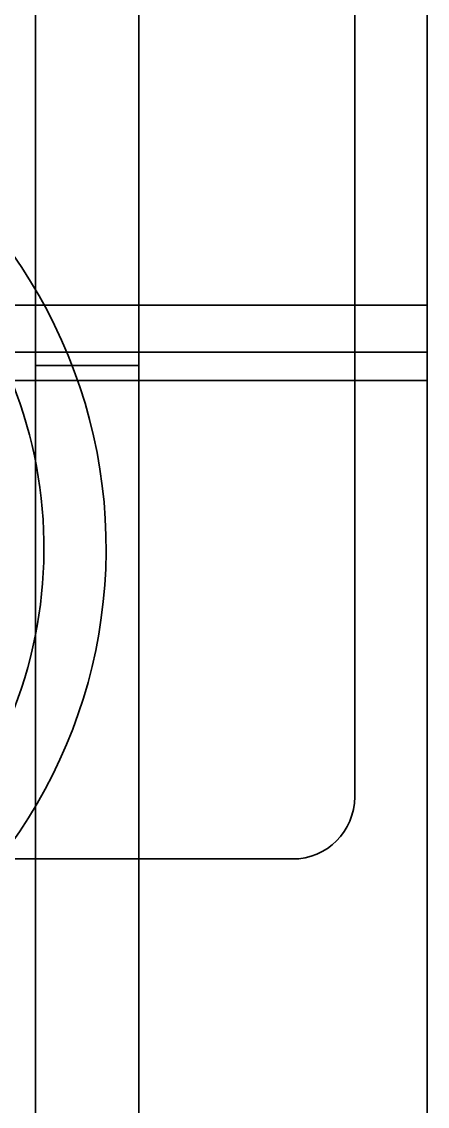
# Model space of a CAD drawing. Header units: millimetres. Extents: x -431 to 3717, y -325 to 2729.
# Drawn here: x 141.9 to 161.5, y 463.1 to 515.4 of the extents above; entities that cross this region are included whole.
import ezdxf

# ---------------------------------------------------------------- set-up
doc = ezdxf.new("R2010")
doc.units = ezdxf.units.MM

msp = doc.modelspace()

# ---------------------------------------------------------------- linework, layer by layer
at = {"color": 7, "linetype": 'Continuous', "lineweight": 35}
for p, q in [((158.015, 593.2), (158.015, 478)), ((158.015, 593.2), (158.015, 478)), ((161.515, 501.711), (161.515, 550)), ((161.515, 499.441), (161.515, 547.73)), ((142.601, 337), (142.601, 532.172)), ((142.601, 498.8), (142.601, 532.172)), ((147.601, 67.828), (147.601, 532.172)), ((147.601, 498.8), (147.601, 532.172)), ((161.515, 501.711), (81.515, 501.711)), ((161.515, 501.711), (161.515, 499.441)), ((161.515, 498.08), (161.515, 501.711)), ((161.515, 499.441), (81.515, 499.441)), ((161.515, 498.08), (161.515, 499.441)), ((147.601, 498.8), (142.601, 498.8)), ((142.601, 101.2), (142.601, 498.8)), ((147.601, 101.2), (147.601, 498.8)), ((161.515, 498.08), (81.515, 498.08)), ((161.515, 498.08), (81.515, 498.08)), ((161.515, 101.92), (161.515, 498.08)), ((161.515, 101.92), (161.515, 498.08)), ((155.015, 475), (121.015, 475)), ((155.015, 475), (121.015, 475))]:
    msp.add_line(p, q, dxfattribs=at)
for centre, radius, start, end in [((121.515, 490), 24.5, 314.6585, 134.6585), ((121.515, 490), 24.5, 314.6585, 134.6585), ((121.515, 490), 21.5, 314.6585, 134.2993), ((155.015, 478), 3, 270, 0), ((155.015, 478), 3, 270, 0)]:
    msp.add_arc(centre, radius, start, end, dxfattribs=at)

doc.saveas('drawing.dxf')
